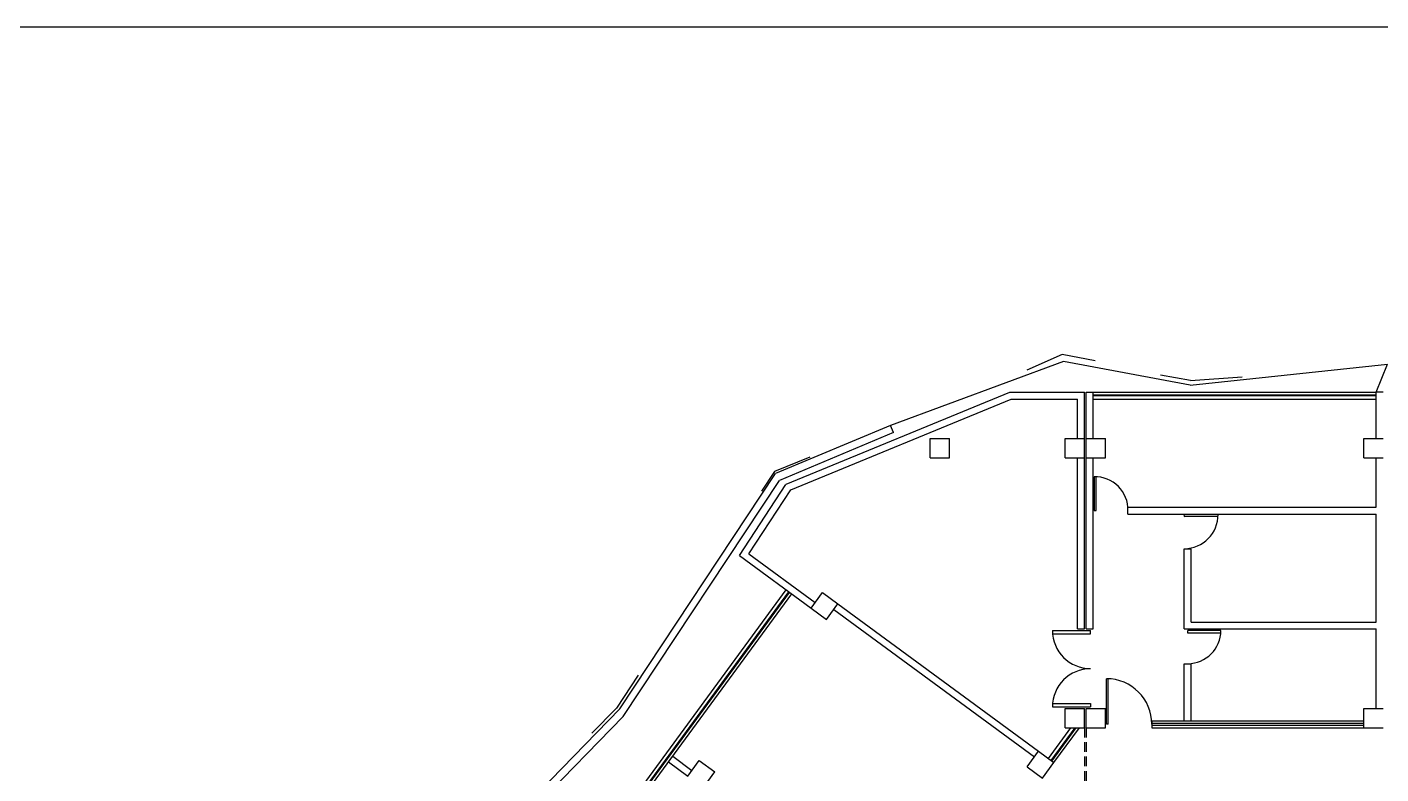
# Model space of a CAD drawing. Extents: x 0 to 130, y 0 to 88.
# Drawn here: x 44.34 to 79.46, y 68.45 to 87.81 of the extents above; entities that cross this region are included whole.
import ezdxf

# ---------------------------------------------------------------- set-up
doc = ezdxf.new("R2010")
doc.units = 0
doc.header["$MEASUREMENT"] = 0
doc.linetypes.add('HIDDEN', pattern=[0.375, 0.25, -0.125])
for name, color, linetype in [('COL', 6, 'CONTINUOUS'), ('DOOR', 2, 'CONTINUOUS'), ('OEX', 15, 'CONTINUOUS'), ('PIE', 1, 'CONTINUOUS'), ('PUER', 2, 'CONTINUOUS'), ('PUERTAS', 2, 'CONTINUOUS'), ('VOLADO', 15, 'HIDDEN'), ('WALLS', 5, 'CONTINUOUS')]:
    doc.layers.add(name, color=color, linetype=linetype)

msp = doc.modelspace()

# ---------------------------------------------------------------- linework, layer by layer
at = {"layer": 'COL', "color": 253}
for p, q in [((67.766, 76.648), (67.766, 77.148)), ((67.766, 77.148), (68.266, 77.148)), ((67.766, 77.148), (68.266, 77.148)), ((67.766, 76.648), (67.766, 77.148)), ((68.266, 76.648), (68.266, 77.148)), ((68.266, 76.648), (68.266, 77.148)), ((71.266, 77.148), (71.766, 77.148)), ((71.266, 76.648), (71.266, 77.148)), ((71.766, 76.648), (71.766, 77.148)), ((71.816, 76.648), (71.816, 77.148)), ((71.816, 77.148), (72.316, 77.148)), ((72.316, 76.648), (72.316, 77.148)), ((79.016, 77.148), (79.516, 77.148)), ((79.016, 76.648), (79.016, 77.148)), ((67.766, 76.648), (68.266, 76.648)), ((67.766, 76.648), (68.266, 76.648)), ((71.266, 76.648), (71.766, 76.648)), ((71.816, 76.648), (72.316, 76.648)), ((79.016, 76.648), (79.516, 76.648)), ((64.676, 72.748), (64.971, 73.151)), ((64.971, 73.151), (65.375, 72.855)), ((64.676, 72.748), (65.079, 72.452)), ((64.676, 72.748), (65.079, 72.452)), ((65.079, 72.452), (65.375, 72.855)), ((71.266, 69.648), (71.266, 70.148)), ((71.266, 70.148), (71.766, 70.148)), ((71.766, 69.648), (71.766, 70.148)), ((71.816, 70.148), (72.316, 70.148)), ((71.816, 69.648), (71.816, 70.148)), ((72.316, 69.648), (72.316, 70.148)), ((79.016, 70.148), (79.516, 70.148)), ((79.016, 69.648), (79.016, 70.148)), ((71.266, 69.648), (71.766, 69.648)), ((71.816, 69.648), (72.316, 69.648)), ((79.016, 69.648), (79.516, 69.648)), ((70.279, 68.636), (70.574, 69.039)), ((70.574, 69.039), (70.978, 68.743)), ((61.481, 68.394), (61.776, 68.797)), ((61.776, 68.797), (62.18, 68.502)), ((61.884, 68.099), (62.18, 68.502)), ((70.279, 68.636), (70.682, 68.34)), ((70.682, 68.34), (70.978, 68.743))]:
    msp.add_line(p, q, dxfattribs=at)
at = {"layer": 'DOOR', "color": 253}
for p, q in [((71.996, 78.348), (79.336, 78.348)), ((71.996, 78.278), (79.336, 78.278)), ((71.996, 78.258), (79.336, 78.258)), ((71.996, 78.168), (79.336, 78.168)), ((74.35, 75.173), (75.235, 75.178)), ((74.35, 75.173), (74.351, 75.123)), ((74.35, 75.173), (74.351, 75.123)), ((74.351, 75.123), (75.235, 75.128)), ((57.747, 64.659), (64.031, 73.221)), ((57.82, 64.606), (64.103, 73.168)), ((57.836, 64.594), (64.119, 73.156)), ((57.892, 64.553), (64.176, 73.115)), ((72.336, 69.738), (72.336, 70.918)), ((72.386, 69.738), (72.386, 70.917)), ((70.832, 68.849), (71.419, 69.648)), ((70.905, 68.796), (71.531, 69.648)), ((70.921, 68.784), (71.555, 69.648)), ((70.978, 68.743), (71.642, 69.648)), ((72.386, 69.738), (72.336, 69.738)), ((73.516, 69.828), (79.016, 69.828)), ((73.516, 69.828), (73.516, 69.648)), ((73.516, 69.763), (79.016, 69.763)), ((73.516, 69.713), (79.016, 69.713)), ((73.516, 69.648), (79.016, 69.648))]:
    msp.add_line(p, q, dxfattribs=at)
for centre, radius, start, end in [((74.35, 75.173), 0.884, 270.3158, 0.3158), ((72.336, 69.738), 1.18, 360, 90)]:
    msp.add_arc(centre, radius, start, end, dxfattribs=at)
at = {"layer": 'OEX', "color": 253}
for p, q in [((71.222, 79.145), (66.738, 77.483)), ((71.188, 79.321), (70.273, 78.917)), ((72.044, 79.16), (71.188, 79.321)), ((74.513, 78.524), (71.222, 79.145)), ((74.513, 78.524), (71.222, 79.145)), ((74.513, 78.524), (79.625, 79.07)), ((79.336, 78.348), (79.625, 79.07)), ((74.515, 78.645), (73.738, 78.79)), ((74.515, 78.645), (75.856, 78.744)), ((66.738, 77.483), (63.758, 76.234)), ((66.738, 77.483), (63.758, 76.234)), ((66.816, 77.298), (63.858, 76.059)), ((66.816, 77.298), (66.738, 77.483)), ((64.641, 76.663), (63.729, 76.289)), ((59.719, 70.141), (63.758, 76.234)), ((63.729, 76.289), (63.392, 75.781)), ((59.8, 69.938), (63.858, 76.059)), ((60.196, 71.013), (59.628, 70.156)), ((59.719, 70.141), (37.727, 47.579)), ((59.8, 69.938), (37.883, 47.453)), ((59.628, 70.156), (58.994, 69.508))]:
    msp.add_line(p, q, dxfattribs=at)
at = {"layer": 'PIE', "color": 5}
msp.add_line((130, 87.811), (0, 87.811), dxfattribs=at)
at = {"layer": 'PUER', "color": 253}
for p, q in [((70.936, 72.171), (71.928, 72.171)), ((70.94, 72.085), (71.928, 72.085)), ((71.928, 72.085), (71.928, 72.171)), ((75.307, 72.17), (74.446, 72.17)), ((74.446, 72.096), (74.446, 72.17)), ((75.304, 72.096), (74.446, 72.096)), ((70.94, 70.272), (71.928, 70.272)), ((71.928, 70.272), (71.928, 70.186)), ((70.936, 70.186), (71.928, 70.186))]:
    msp.add_line(p, q, dxfattribs=at)
for centre, radius, start, end in [((71.928, 72.171), 0.992, 180, 270), ((74.446, 72.17), 0.862, 270, 0), ((71.928, 70.186), 0.992, 90, 180)]:
    msp.add_arc(centre, radius, start, end, dxfattribs=at)
at = {"layer": 'PUERTAS', "color": 253}
for p, q in [((72.021, 76.153), (72.021, 75.278)), ((72.07, 76.153), (72.021, 76.153)), ((72.07, 75.278), (72.07, 76.153)), ((72.021, 75.278), (72.07, 75.278))]:
    msp.add_line(p, q, dxfattribs=at)
msp.add_arc((72.046, 75.303), 0.85, 358.3634, 91.6366, dxfattribs=at)
at = {"layer": 'VOLADO', "color": 253}
for p, q in [((71.766, 69.648), (71.766, 67.619)), ((71.816, 69.648), (71.816, 67.619))]:
    msp.add_line(p, q, dxfattribs=at)
at = {"layer": 'WALLS', "color": 253}
for p, q in [((64.032, 75.96), (69.83, 78.348)), ((69.83, 78.348), (71.586, 78.348)), ((71.586, 78.348), (71.766, 78.348)), ((71.766, 77.148), (71.766, 78.348)), ((71.816, 77.148), (71.816, 78.348)), ((71.816, 78.348), (71.996, 78.348)), ((71.996, 77.148), (71.996, 78.348)), ((79.336, 77.148), (79.336, 78.348)), ((79.516, 78.348), (79.336, 78.348)), ((64.152, 75.814), (69.866, 78.168)), ((69.866, 78.168), (71.586, 78.168)), ((71.586, 77.148), (71.586, 78.168)), ((71.586, 72.208), (71.586, 76.648)), ((71.766, 72.208), (71.766, 76.648)), ((71.816, 72.208), (71.816, 76.648)), ((71.996, 72.208), (71.996, 76.648)), ((79.336, 75.368), (79.336, 76.648)), ((62.821, 74.109), (64.026, 75.95)), ((63.065, 74.153), (64.152, 75.814)), ((72.896, 75.368), (79.336, 75.368)), ((72.896, 75.188), (72.896, 75.368)), ((72.896, 75.188), (79.336, 75.188)), ((79.336, 72.388), (79.336, 75.188)), ((62.821, 74.109), (64.676, 72.748)), ((63.065, 74.153), (64.782, 72.893)), ((74.356, 72.208), (74.356, 74.288)), ((74.356, 74.288), (74.536, 74.288)), ((74.536, 72.388), (74.536, 74.288)), ((65.268, 72.71), (70.468, 68.894)), ((65.268, 72.71), (70.468, 68.894)), ((65.375, 72.855), (70.574, 69.039)), ((65.375, 72.855), (70.574, 69.039)), ((74.536, 72.388), (79.336, 72.388)), ((71.586, 72.208), (71.766, 72.208)), ((71.816, 72.208), (71.996, 72.208)), ((74.356, 72.208), (79.336, 72.208)), ((79.336, 70.148), (79.336, 72.208)), ((74.356, 71.308), (74.536, 71.308)), ((74.356, 69.828), (74.356, 71.308)), ((74.536, 69.828), (74.536, 71.308)), ((74.356, 69.828), (74.536, 69.828)), ((60.981, 68.761), (61.087, 68.906)), ((61.087, 68.906), (61.587, 68.539)), ((60.981, 68.761), (61.481, 68.394))]:
    msp.add_line(p, q, dxfattribs=at)

doc.saveas('drawing.dxf')
